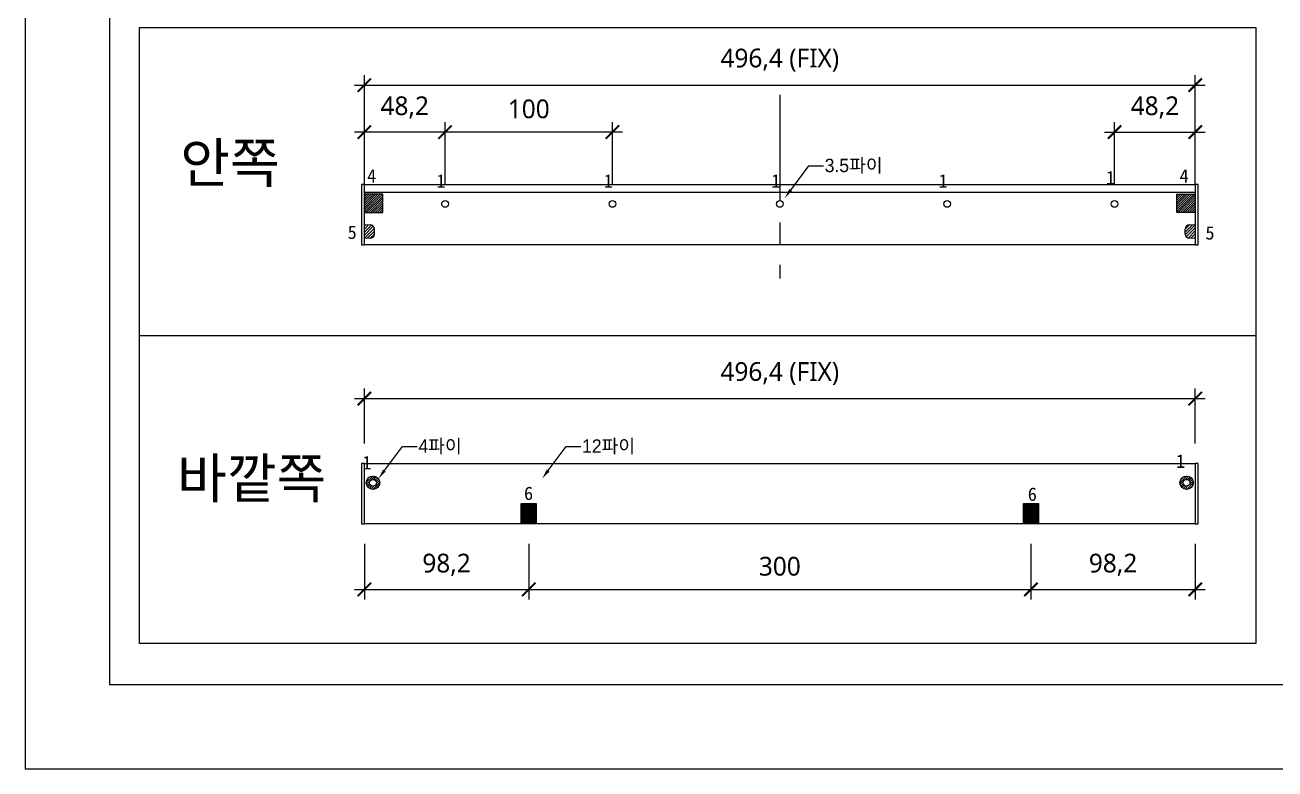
# Model space of a CAD drawing. Header units: millimetres. Extents: x -44117 to 256353, y -2095463 to 65325.
# Drawn here: x 97988 to 99855, y -1009328 to -1008218 of the extents above; entities that cross this region are included whole.
import ezdxf
from ezdxf import colors
from ezdxf.entities.mleader import LeaderData, LeaderLine
from ezdxf.math import Vec2, Vec3

# ---------------------------------------------------------------- set-up
doc = ezdxf.new("R2010")
doc.units = ezdxf.units.MM
doc.header["$LTSCALE"] = 10
doc.linetypes.add('CENTER', pattern=[50.800000000000004, 31.75, -6.35, 6.35, -6.35])
for name, color, linetype in [('.', 8, 'Continuous'), ('DEFAULT', 7, 'Continuous'), ('Steel', 3, 'Continuous')]:
    doc.layers.add(name, color=color, linetype=linetype)
doc.layers.add('C', color=1, linetype='CENTER', lineweight=5)
doc.styles.add('맑은고딕', font='malgun.ttf')
doc.dimstyles.new('Set Dim', dxfattribs={"dimtxt": 28, "dimasz": 20, "dimexe": 15, "dimexo": 30, "dimgap": 20, "dimtad": 1, "dimdec": 1, "dimtxsty": '맑은고딕', "dimblk": 'ARCHTICK', "dimcen": 10, "dimdle": 15, "dimclrd": 256, "dimclre": 256, "dimclrt": 7, "dimadec": 0, "dimazin": 0, "dimtfac": 1, "dimtdec": 1, "dimtix": 1, "dimtmove": 2, "dimatfit": 0, "dimfxl": 0, "dimarcsym": 0})
pattern_1 = [(45, (12270.20581658556, -1020960.505816798), (-2.245064030267288, 2.245064030267288), [])]
pattern_2 = [(45, (95020.20554519212, -1011745.890136772), (-1.683798022700467, 1.683798022700467), [])]
pattern_3 = [(45, (95020.2062943886, -1012323.801004503), (-1.683798022700467, 1.683798022700467), [])]

# ---------------------------------------------------------------- blocks, each defined once
blk = doc.blocks.new('_ArchTick')
at = {"color": 0, "linetype": 'ByBlock', "const_width": 0.15}
blk.add_lwpolyline([(-0.5, -0.5), (0.5, 0.5)], dxfattribs=at)
blk = doc.blocks.new('*D6914')
at = {"lineweight": -2}
for p, q in [((98880.1040251462, -1008377.577378843), (98600.1040251462, -1008377.577378843)), ((98615.1040251462, -1008454.736169505), (98615.1040251462, -1008362.577378843)), ((98865.1040251462, -1008454.736169505), (98865.1040251462, -1008362.577378843))]:
    blk.add_line(p, q, dxfattribs=at)
at = {"layer": 'Defpoints', "color": 0}
for p in [(98615.1040251462, -1008377.577378843), (98615.1040251462, -1008484.736169505), (98865.1040251462, -1008484.736169505)]:
    blk.add_point(p, dxfattribs=at)
at = {"lineweight": -2, "xscale": 20, "yscale": 20, "zscale": 20, "rotation": 180}
blk.add_blockref('_ArchTick', (98615.1040251462, -1008377.577378843), dxfattribs=at)
at = {"lineweight": -2, "xscale": 20, "yscale": 20, "zscale": 20}
blk.add_blockref('_ArchTick', (98865.1040251462, -1008377.577378843), dxfattribs=at)
at = {"color": 7, "insert": (98740.1040251462, -1008343.035259278), "char_height": 28, "attachment_point": 5, "style": '맑은고딕'}
blk.add_mtext('100', dxfattribs=at)
blk = doc.blocks.new('*D6915')
at = {"lineweight": -2}
for p, q in [((98494.6040251462, -1008425.986169505), (98494.6040251462, -1008292.465681015)), ((99735.6040251462, -1008425.986169505), (99735.6040251462, -1008292.465681015)), ((98479.6040251462, -1008307.465681015), (99750.6040251462, -1008307.465681015))]:
    blk.add_line(p, q, dxfattribs=at)
at = {"layer": 'Defpoints', "color": 0}
for p in [(99735.6040251462, -1008307.465681015), (98494.6040251462, -1008455.986169505), (99735.6040251462, -1008455.986169505)]:
    blk.add_point(p, dxfattribs=at)
at = {"lineweight": -2, "xscale": 20, "yscale": 20, "zscale": 20, "rotation": 180}
blk.add_blockref('_ArchTick', (98494.6040251462, -1008307.465681015), dxfattribs=at)
at = {"lineweight": -2, "xscale": 20, "yscale": 20, "zscale": 20}
blk.add_blockref('_ArchTick', (99735.6040251462, -1008307.465681015), dxfattribs=at)
at = {"color": 7, "insert": (99115.1040251462, -1008270.060789711), "char_height": 28, "attachment_point": 5, "style": '맑은고딕'}
blk.add_mtext('496,4 (FIX)', dxfattribs=at)
blk = doc.blocks.new('*D6916')
at = {"lineweight": -2}
for p, q in [((99600.1040251462, -1008377.577378843), (99750.6040251462, -1008377.577378843)), ((99615.1040251462, -1008454.736169505), (99615.1040251462, -1008362.577378843)), ((99735.6040251462, -1008454.736169505), (99735.6040251462, -1008362.577378843))]:
    blk.add_line(p, q, dxfattribs=at)
at = {"layer": 'Defpoints', "color": 0}
for p in [(99735.6040251462, -1008377.577378843), (99615.1040251462, -1008484.736169505), (99735.6040251462, -1008484.736169505)]:
    blk.add_point(p, dxfattribs=at)
at = {"lineweight": -2, "xscale": 20, "yscale": 20, "zscale": 20, "rotation": 180}
blk.add_blockref('_ArchTick', (99615.1040251462, -1008377.577378843), dxfattribs=at)
at = {"lineweight": -2, "xscale": 20, "yscale": 20, "zscale": 20}
blk.add_blockref('_ArchTick', (99735.6040251462, -1008377.577378843), dxfattribs=at)
at = {"color": 7, "insert": (99675.3540251462, -1008340.762161452), "char_height": 28, "attachment_point": 5, "style": '맑은고딕'}
blk.add_mtext('48,2', dxfattribs=at)
blk = doc.blocks.new('*D6917')
at = {"lineweight": -2}
for p, q in [((98630.1040251462, -1008377.577378843), (98479.6040251462, -1008377.577378843)), ((98494.6040251462, -1008454.736169505), (98494.6040251462, -1008362.577378843)), ((98615.1040251462, -1008454.736169505), (98615.1040251462, -1008362.577378843))]:
    blk.add_line(p, q, dxfattribs=at)
at = {"layer": 'Defpoints', "color": 0}
for p in [(98494.6040251462, -1008377.577378843), (98494.6040251462, -1008484.736169505), (98615.1040251462, -1008484.736169505)]:
    blk.add_point(p, dxfattribs=at)
at = {"lineweight": -2, "xscale": 20, "yscale": 20, "zscale": 20, "rotation": 180}
blk.add_blockref('_ArchTick', (98494.6040251462, -1008377.577378843), dxfattribs=at)
at = {"lineweight": -2, "xscale": 20, "yscale": 20, "zscale": 20}
blk.add_blockref('_ArchTick', (98615.1040251462, -1008377.577378843), dxfattribs=at)
at = {"color": 7, "insert": (98554.8540251462, -1008340.762161452), "char_height": 28, "attachment_point": 5, "style": '맑은고딕'}
blk.add_mtext('48,2', dxfattribs=at)
blk = doc.blocks.new('*D6923')
at = {"lineweight": -2}
for p, q in [((98494.6040251462, -1008842.147237427), (98494.6040251462, -1008760.386993182)), ((99735.6040251462, -1008842.147237427), (99735.6040251462, -1008760.386993182)), ((98479.6040251462, -1008775.386993182), (99750.6040251462, -1008775.386993182))]:
    blk.add_line(p, q, dxfattribs=at)
at = {"layer": 'Defpoints', "color": 0}
for p in [(99735.6040251462, -1008775.386993182), (98494.6040251462, -1008872.147237427), (99735.6040251462, -1008872.147237427)]:
    blk.add_point(p, dxfattribs=at)
at = {"lineweight": -2, "xscale": 20, "yscale": 20, "zscale": 20, "rotation": 180}
blk.add_blockref('_ArchTick', (98494.6040251462, -1008775.386993182), dxfattribs=at)
at = {"lineweight": -2, "xscale": 20, "yscale": 20, "zscale": 20}
blk.add_blockref('_ArchTick', (99735.6040251462, -1008775.386993182), dxfattribs=at)
at = {"color": 7, "insert": (99115.1040251462, -1008737.982101878), "char_height": 28, "attachment_point": 5, "style": '맑은고딕'}
blk.add_mtext('496,4 (FIX)', dxfattribs=at)
blk = doc.blocks.new('*D6924')
at = {"lineweight": -2}
for p, q in [((98494.6040251462, -1008992.147237427), (98494.6040251462, -1009075.213830066)), ((98740.10402514618, -1008992.147237427), (98740.10402514618, -1009075.213830066)), ((98479.6040251462, -1009060.213830066), (98755.10402514618, -1009060.213830066))]:
    blk.add_line(p, q, dxfattribs=at)
at = {"layer": 'Defpoints', "color": 0}
for p in [(98494.6040251462, -1008962.147237427), (98740.10402514618, -1008962.147237427), (98740.10402514618, -1009060.213830066)]:
    blk.add_point(p, dxfattribs=at)
at = {"lineweight": -2, "xscale": 20, "yscale": 20, "zscale": 20, "rotation": 180}
blk.add_blockref('_ArchTick', (98494.6040251462, -1009060.213830066), dxfattribs=at)
at = {"lineweight": -2, "xscale": 20, "yscale": 20, "zscale": 20}
blk.add_blockref('_ArchTick', (98740.10402514618, -1009060.213830066), dxfattribs=at)
at = {"color": 7, "insert": (98617.3540251462, -1009023.398612674), "char_height": 28, "attachment_point": 5, "style": '맑은고딕'}
blk.add_mtext('98,2', dxfattribs=at)
blk = doc.blocks.new('*D6925')
at = {"lineweight": -2}
for p, q in [((98740.10402514618, -1008992.147237427), (98740.10402514618, -1009075.213830066)), ((99490.10402514618, -1008992.147237427), (99490.10402514618, -1009075.213830066)), ((98725.10402514618, -1009060.213830066), (99505.10402514618, -1009060.213830066))]:
    blk.add_line(p, q, dxfattribs=at)
at = {"layer": 'Defpoints', "color": 0}
for p in [(98740.10402514618, -1008962.147237427), (99490.10402514618, -1008962.147237427), (99490.10402514618, -1009060.213830066)]:
    blk.add_point(p, dxfattribs=at)
at = {"lineweight": -2, "xscale": 20, "yscale": 20, "zscale": 20, "rotation": 180}
blk.add_blockref('_ArchTick', (98740.10402514618, -1009060.213830066), dxfattribs=at)
at = {"lineweight": -2, "xscale": 20, "yscale": 20, "zscale": 20}
blk.add_blockref('_ArchTick', (99490.10402514618, -1009060.213830066), dxfattribs=at)
at = {"color": 7, "insert": (99115.10402514618, -1009025.747797457), "char_height": 28, "attachment_point": 5, "style": '맑은고딕'}
blk.add_mtext('300', dxfattribs=at)
blk = doc.blocks.new('*D6926')
at = {"lineweight": -2}
for p, q in [((99490.10402514618, -1008992.147237427), (99490.10402514618, -1009075.213830066)), ((99735.6040251462, -1008992.147237427), (99735.6040251462, -1009075.213830066)), ((99475.10402514618, -1009060.213830066), (99750.6040251462, -1009060.213830066))]:
    blk.add_line(p, q, dxfattribs=at)
at = {"layer": 'Defpoints', "color": 0}
for p in [(99490.10402514618, -1008962.147237427), (99735.6040251462, -1008962.147237427), (99735.6040251462, -1009060.213830066)]:
    blk.add_point(p, dxfattribs=at)
at = {"lineweight": -2, "xscale": 20, "yscale": 20, "zscale": 20, "rotation": 180}
blk.add_blockref('_ArchTick', (99490.10402514618, -1009060.213830066), dxfattribs=at)
at = {"lineweight": -2, "xscale": 20, "yscale": 20, "zscale": 20}
blk.add_blockref('_ArchTick', (99735.6040251462, -1009060.213830066), dxfattribs=at)
at = {"color": 7, "insert": (99612.8540251462, -1009023.398612674), "char_height": 28, "attachment_point": 5, "style": '맑은고딕'}
blk.add_mtext('98,2', dxfattribs=at)

msp = doc.modelspace()

# ---------------------------------------------------------------- hatches: boundary and pattern name
at = {"layer": '.'}
h = msp.add_hatch(dxfattribs=at)
h.set_pattern_fill('ANSI31', color=1, scale=0.7500000000000001)
h.set_pattern_definition(pattern_2)
h.paths.add_polyline_path([(98494.6040251462, -1008470.236169505), (98522.1040251462, -1008470.236169505), (98522.1040251462, -1008497.736169505), (98494.6040251462, -1008497.736169505)])
h = msp.add_hatch(dxfattribs=at)
h.set_pattern_fill('ANSI31', color=1, scale=0.7500000000000001)
h.set_pattern_definition(pattern_2)
h.paths.add_polyline_path([(99735.60402514618, -1008470.236169505), (99708.10402514618, -1008470.236169505), (99708.10402514618, -1008497.736169505), (99735.60402514618, -1008497.736169505)])
at = {"layer": '.', "true_color": 0xff0000}
h = msp.add_hatch(dxfattribs=at)
h.set_pattern_fill('ANSI31', color=1)
h.set_pattern_definition(pattern_1)
h.paths.add_polyline_path([(98503.3540251462, -1008515.986169505), (98494.6040251462, -1008515.986169505), (98494.6040251462, -1008535.986169505), (98503.3540251462, -1008535.986169505, 0.4142135623730951), (98509.6040251462, -1008529.736169505), (98509.6040251462, -1008522.236169505, 0.4142135623730951)])
h = msp.add_hatch(dxfattribs=at)
h.set_pattern_fill('ANSI31', color=1)
h.set_pattern_definition(pattern_1)
h.paths.add_polyline_path([(99735.6040251462, -1008515.986169505), (99726.85402514618, -1008515.986169505, 0.4142135623730951), (99720.60402514618, -1008522.236169505), (99720.60402514618, -1008529.736169505, 0.4142135623730951), (99726.85402514618, -1008535.986169505), (99735.6040251462, -1008535.986169505)])
at = {"layer": '.'}
h = msp.add_hatch(dxfattribs=at)
h.set_pattern_fill('ANSI31', color=1, scale=0.7500000000000001)
h.set_pattern_definition(pattern_3)
h.paths.add_polyline_path([(98517.47902514618, -1008900.897237427, -1), (98497.47902514618, -1008900.897237427, -1)])
h.paths.add_polyline_path([(98502.47902514618, -1008900.897237427, 1), (98512.47902514618, -1008900.897237427, 1)], flags=16)
h = msp.add_hatch(dxfattribs=at)
h.set_pattern_fill('ANSI31', color=1, scale=0.7500000000000001)
h.set_pattern_definition(pattern_3)
h.paths.add_polyline_path([(99712.7290251462, -1008900.897237427, 1), (99732.7290251462, -1008900.897237427, 1)])
h.paths.add_polyline_path([(99727.7290251462, -1008900.897237427, -1), (99717.7290251462, -1008900.897237427, -1)], flags=16)
h = msp.add_hatch(dxfattribs=at)
h.set_pattern_fill('ANSI31', color=1, scale=0.5)
h.set_pattern_definition([(45, (97267.13273594197, -1008641.951781273), (-1.122532015133644, 1.122532015133644), [])])
edge = h.paths.add_edge_path()
edge.add_spline(control_points=[(98728.92368525869, -1008962.147237427), (98740.10402514618, -1008962.147237427), (98751.28436503369, -1008962.147237427)], knot_values=[50.52786404502155, 50.52786404502155, 50.52786404502155, 59.47213595501838, 59.47213595501838, 59.47213595501838], weights=[1, 1, 1], degree=2, periodic=0)
edge.add_line((98751.28436503369, -1008962.147237427), (98751.28436503369, -1008932.147237427))
edge.add_line((98751.28436503369, -1008932.147237427), (98728.92368525869, -1008932.147237427))
edge.add_line((98728.92368525869, -1008932.147237427), (98728.92368525869, -1008962.147237427))
h = msp.add_hatch(dxfattribs=at)
h.set_pattern_fill('ANSI31', color=1, scale=0.5)
h.set_pattern_definition([(45, (98017.13273594197, -1008641.951781273), (-1.122532015133644, 1.122532015133644), [])])
edge = h.paths.add_edge_path()
edge.add_spline(control_points=[(99478.92368525869, -1008962.147237427), (99490.10402514618, -1008962.147237427), (99501.28436503369, -1008962.147237427)], knot_values=[50.52786404502155, 50.52786404502155, 50.52786404502155, 59.47213595501838, 59.47213595501838, 59.47213595501838], weights=[1, 1, 1], degree=2, periodic=0)
edge.add_line((99501.28436503369, -1008962.147237427), (99501.28436503369, -1008932.147237427))
edge.add_line((99501.28436503369, -1008932.147237427), (99478.92368525869, -1008932.147237427))
edge.add_line((99478.92368525869, -1008932.147237427), (99478.92368525869, -1008962.147237427))

# ---------------------------------------------------------------- linework, layer by layer
at = {"lineweight": -3}
for p, q in [((98494.6040251462, -1008467.236169505), (99735.6040251462, -1008467.236169505)), ((98494.6040251462, -1008470.236169505), (98494.6040251462, -1008497.736169505)), ((99735.60402514618, -1008470.236169505), (99735.60402514618, -1008497.736169505))]:
    msp.add_line(p, q, dxfattribs=at)
at = {"color": 3}
msp.add_line((98158.6536427907, -1008681.134800068, -0.06479996434355641), (99826.08533241291, -1008681.134800068, -0.06479996434355641), dxfattribs=at)
for points in [[(97987.68562426636, -1009328.216091439), (101016.5692756177, -1009328.216091439), (101016.5692756177, -1005044.509213099), (97987.68562426636, -1005044.509213099)], [(98728.92368525869, -1008932.147237427), (98751.28436503369, -1008932.147237427), (98751.28436503369, -1008962.147237427), (98728.92368525869, -1008962.147237427)], [(99478.92368525869, -1008932.147237427), (99501.28436503369, -1008932.147237427), (99501.28436503369, -1008962.147237427), (99478.92368525869, -1008962.147237427)]]:
    msp.add_lwpolyline(points, close=True)
msp.add_lwpolyline([(98113.88910973936, -1006045.428556124), (98113.88910973936, -1009202.012605966), (100890.3657901447, -1009202.012605966), (100890.3657901447, -1006045.428556124)])
at = {"color": 3, "elevation": -0.06479996434355641}
msp.add_lwpolyline([(98158.6536427907, -1008221.421249935), (99826.08533241291, -1008221.421249935), (99826.08533241291, -1009140.8483502), (98158.6536427907, -1009140.8483502)], close=True, dxfattribs=at)
at = {"color": 252, "true_color": 0x939598}
for points in [[(98494.6040251462, -1008455.986169505), (98490.1040251462, -1008455.986169505), (98490.1040251462, -1008545.986169505), (98494.6040251462, -1008545.986169505)], [(99740.1040251462, -1008455.986169505), (99735.6040251462, -1008455.986169505), (99735.6040251462, -1008545.986169505), (99740.1040251462, -1008545.986169505)], [(98494.6040251462, -1008872.147237427), (98490.1040251462, -1008872.147237427), (98490.1040251462, -1008962.147237427), (98494.6040251462, -1008962.147237427)], [(99740.1040251462, -1008872.147237427), (99735.6040251462, -1008872.147237427), (99735.6040251462, -1008962.147237427), (99740.1040251462, -1008962.147237427)]]:
    msp.add_lwpolyline(points, close=True, dxfattribs=at)
at = {"lineweight": -3}
for points in [[(98494.6040251462, -1008455.986169505), (99735.6040251462, -1008455.986169505), (99735.6040251462, -1008545.986169505), (98494.6040251462, -1008545.986169505)], [(98494.6040251462, -1008872.147237427), (99735.6040251462, -1008872.147237427), (99735.6040251462, -1008962.147237427), (98494.6040251462, -1008962.147237427)]]:
    msp.add_lwpolyline(points, close=True, dxfattribs=at)
at = {"layer": 'C'}
for p, q in [((98503.3540251462, -1008515.986169505), (98494.6040251462, -1008515.986169505)), ((99726.85402514618, -1008515.986169505), (99735.6040251462, -1008515.986169505)), ((98503.3540251462, -1008535.986169505), (98494.6040251462, -1008535.986169505)), ((99726.85402514618, -1008535.986169505), (99735.6040251462, -1008535.986169505))]:
    msp.add_line(p, q, dxfattribs=at)
at = {"layer": 'DEFAULT'}
for p, q in [((98522.1040251462, -1008470.236169505), (98494.6040251462, -1008470.236169505)), ((98522.1040251462, -1008497.736169505), (98522.1040251462, -1008470.236169505)), ((99708.10402514618, -1008470.236169505), (99735.60402514618, -1008470.236169505)), ((99708.10402514618, -1008497.736169505), (99708.10402514618, -1008470.236169505)), ((98494.6040251462, -1008497.736169505), (98522.1040251462, -1008497.736169505)), ((99735.60402514618, -1008497.736169505), (99708.10402514618, -1008497.736169505)), ((98509.6040251462, -1008529.736169505), (98509.6040251462, -1008522.236169505)), ((99720.60402514618, -1008529.736169505), (99720.60402514618, -1008522.236169505)), ((98728.92368525869, -1008932.147237427), (98728.92368525869, -1008962.147237427)), ((98751.28436503369, -1008932.147237427), (98751.28436503369, -1008962.147237427)), ((99478.92368525869, -1008932.147237427), (99478.92368525869, -1008962.147237427)), ((99501.28436503369, -1008932.147237427), (99501.28436503369, -1008962.147237427))]:
    msp.add_line(p, q, dxfattribs=at)
for centre, radius in [((98615.1040251462, -1008484.736169505), 5), ((98865.1040251462, -1008484.736169505), 5), ((99115.1040251462, -1008484.736169505), 5), ((99365.1040251462, -1008484.736169505), 5), ((99615.1040251462, -1008484.736169505), 5), ((98507.47902514618, -1008900.897237427), 10), ((98507.47902514618, -1008900.897237427), 5), ((99722.7290251462, -1008900.897237427), 10), ((99722.7290251462, -1008900.897237427), 5)]:
    msp.add_circle(centre, radius, dxfattribs=at)
for centre, start, end in [((98503.3540251462, -1008522.236169505), 0, 90), ((99726.85402514618, -1008522.236169505), 90, 180), ((98503.3540251462, -1008529.736169505), 270, 0), ((99726.85402514618, -1008529.736169505), 180, 270)]:
    msp.add_arc(centre, 6.25, start, end, dxfattribs=at)
at = {"layer": 'Steel', "color": 1, "linetype": 'CENTER', "ltscale": 0.5}
msp.add_line((99115.1040251462, -1008321.880294784), (99115.10402514618, -1008595.894783127), dxfattribs=at)

# ---------------------------------------------------------------- texts
at = {"char_height": 59.11847746695668, "attachment_point": 1}
for s, insert in [('{\\f굴림|b1|i0|c129|p50;안쪽}', (98219.65934593297, -1008393.834003052, -0.1918999831746374)), ('{\\f굴림|b1|i0|c129|p50;바깥쪽}', (98214.9959020895, -1008864.792131012, -0.1918999831746374))]:
    msp.add_mtext_dynamic_manual_height_columns(s, width=17876.31039288521, gutter_width=229.905190149276, heights=[-65.68719718550742], dxfattribs=dict(at, insert=insert))
at = {"layer": 'DEFAULT', "char_height": 20, "width": 178.7366602871507}
for s, insert, attachment_point in [('4', (98505.44093654344, -1008442.951522044, -0.01202827083400604), 5), ('4', (99718.94093654341, -1008442.951522044, -0.01202827083400604), 5), ('1', (98615.83148203242, -1008450.570087791), 6), ('1', (98865.83148203242, -1008450.570087791), 6), ('1', (99115.83148203242, -1008450.570087791), 6), ('1', (99365.83148203242, -1008450.570087791), 6), ('1', (99615.83148203242, -1008445.570087791), 6), ('5', (98476.34603967622, -1008527.185427458), 5), ('5', (99757.62960924732, -1008528.148963959), 5), ('1', (98505.27547530124, -1008870.778143849, 0.1142632942548113), 6), ('1', (99720.5811695214, -1008868.707783882, 0.1142632942548113), 6), ('6', (98739.81970589908, -1008916.837980213, 0.05713164712740566), 5), ('6', (99492.29280892227, -1008918.167985381), 5)]:
    msp.add_mtext(s, dxfattribs=dict(at, insert=insert, attachment_point=attachment_point))

# ---------------------------------------------------------------- dimensions: what is measured, and where the dimension line sits
for base, p1, p2, picture, middle in [((99735.6040251462, -1008307.465681015, 0.1142632942547829), (98494.6040251462, -1008455.986169505), (99735.6040251462, -1008455.986169505), '*D6915', (99115.1040251462, -1008270.060789711, 0.1142632942547829)), ((99735.6040251462, -1008775.386993182, 0.1142632942548113), (98494.6040251462, -1008872.147237427), (99735.6040251462, -1008872.147237427), '*D6923', (99115.1040251462, -1008737.982101878, 0.1142632942548113))]:
    dim = msp.add_linear_dim(base=base, p1=p1, p2=p2, text='<> (FIX)', dimstyle='Set Dim', override={"dimlfac": 0.4})
    dim.commit()
    dim.dimension.update_dxf_attribs({"geometry": picture, "text_midpoint": middle})
for base, p1, p2, picture, middle in [((98494.6040251462, -1008377.577378843, 0.1142632942547829), (98615.1040251462, -1008484.736169505), (98494.6040251462, -1008484.736169505), '*D6917', (98554.8540251462, -1008340.762161452, 0.1142632942547829)), ((99735.6040251462, -1008377.577378843, 0.1142632942547829), (99615.1040251462, -1008484.736169505), (99735.6040251462, -1008484.736169505, 0.1142632942547829), '*D6916', (99675.3540251462, -1008340.762161452, 0.1142632942547829)), ((98615.1040251462, -1008377.577378843, 0.1142632942547829), (98865.1040251462, -1008484.736169505), (98615.1040251462, -1008484.736169505), '*D6914', (98740.1040251462, -1008343.035259278, 0.1142632942547829)), ((98740.10402514618, -1009060.213830066, 0.05713164712740566), (98494.6040251462, -1008962.147237427), (98740.10402514618, -1008962.147237427), '*D6924', (98617.3540251462, -1009023.398612674, 0.05713164712740566)), ((99735.60402514623, -1009060.213830066, 0.05713164712740566), (99490.10402514618, -1008962.147237427), (99735.6040251462, -1008962.147237427), '*D6926', (99612.8540251462, -1009023.398612674, 0.05713164712740566))]:
    dim = msp.add_linear_dim(base=base, p1=p1, p2=p2, dimstyle='Set Dim', override={"dimlfac": 0.4})
    dim.commit()
    dim.dimension.update_dxf_attribs({"geometry": picture, "text_midpoint": middle})
dim = msp.add_linear_dim(base=(99490.1040251462, -1009060.213830066, 0.05713164712740566), p1=(98740.1040251462, -1008962.147237427), p2=(99490.1040251462, -1008962.147237427), dimstyle='Set Dim', override={"dimlfac": 0.4})
dim.commit()
dim.dimension.update_dxf_attribs({"geometry": '*D6925', "text_midpoint": (99115.1040251462, -1009025.747797457, 0.05713164712740566), "insert": (1.455191522836685e-11, 0)})

# ---------------------------------------------------------------- leaders
ml = msp.add_multileader_mtext('Standard')
ml.set_content('{\\fGulim|b0|i0|c129|p50;3.5파이}', color=256)
ml.set_leader_properties()
ml.build(insert=Vec2(0, 0))
ml.multileader.update_dxf_attribs({"arrow_head_size": 15})
ctx = ml.context
ctx.base_point, ctx.char_height, ctx.arrow_head_size, ctx.plane_origin = Vec3(99180.19431553886, -1008427.99372614, 0.1142632942547829), 20, 15, Vec3(99122.38506314499, -1008445.895199015, 0.1142632942547829)
notes = []
notes.append((ctx, [(0, (1, 1, 0), (99158.25317682078, -1008427.99372614, 0.1142632942547829), (1, 0), 21.94113871807349, [(0, [(99122.38506314499, -1008476.023147399, 0.1142632942547829)], 0, [])])]))
ctx.mtext.insert, ctx.mtext.flow_direction = Vec3(99182.19431553886, -1008417.314631599, 0.1142632942547829), 5
ml = msp.add_multileader_mtext('Standard')
ml.set_content('{\\fGulim|b0|i0|c129|p50;4파이}', color=256)
ml.set_leader_properties()
ml.build(insert=Vec2(0, 0))
ml.multileader.update_dxf_attribs({"arrow_head_size": 15})
ctx = ml.context
ctx.base_point, ctx.char_height, ctx.arrow_head_size, ctx.plane_origin = Vec3(98573.31562320876, -1008846.904451219), 20, 15, Vec3(98515.5063708149, -1008864.805924095)
notes.append((ctx, [(0, (1, 1, 0), (98551.37448449069, -1008846.904451219), (1, 0), 21.94113871807349, [(0, [(98515.5063708149, -1008894.933872478)], 0, [])])]))
ctx.mtext.insert, ctx.mtext.flow_direction = Vec3(98575.31562320876, -1008836.225356679), 5
ml = msp.add_multileader_mtext('Standard')
ml.set_content('{\\fGulim|b0|i0|c129|p50;12파이}', color=256)
ml.set_leader_properties()
ml.build(insert=Vec2(0, 0))
ml.multileader.update_dxf_attribs({"arrow_head_size": 15})
ctx = ml.context
ctx.base_point, ctx.char_height, ctx.arrow_head_size, ctx.plane_origin = Vec3(98817.79740882729, -1008846.904451219), 20, 15, Vec3(98759.98815643342, -1008864.805924095)
notes.append((ctx, [(0, (1, 1, 0), (98795.85627010922, -1008846.904451219), (1, 0), 21.94113871807349, [(0, [(98759.98815643342, -1008894.933872478)], 0, [])])]))
ctx.mtext.insert, ctx.mtext.flow_direction = Vec3(98819.79740882729, -1008836.225356679), 5
for ctx, leaders in notes:
    for number, flags, end, landing, length, lines in leaders:
        leader = LeaderData()
        leader.index, (leader.has_last_leader_line, leader.has_dogleg_vector, leader.attachment_direction) = number, flags
        leader.last_leader_point, leader.dogleg_vector, leader.dogleg_length = Vec3(end), Vec3(landing), length
        for number, points, colour, breaks in lines:
            line = LeaderLine()
            line.index, line.vertices, line.color, line.breaks = number, Vec3.list(points), colors.encode_raw_color(colour), breaks
            leader.lines.append(line)
        ctx.leaders.append(leader)

doc.saveas('drawing.dxf')
